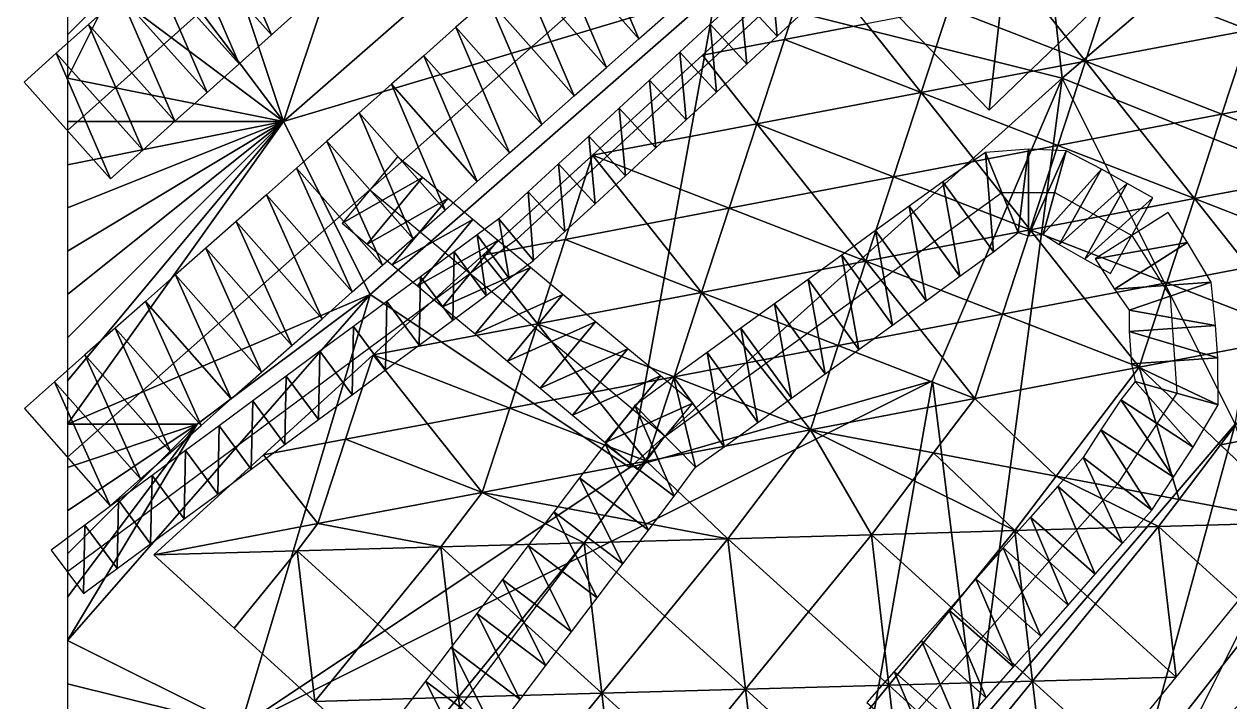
# Model space of a CAD drawing. Header units: metres. Extents: x -1103 to 901, y -902 to 905.
# Drawn here: x -1102 to -1046.3, y 577.2 to 608.5 of the extents above; entities that cross this region are included whole.
import ezdxf

# ---------------------------------------------------------------- set-up
doc = ezdxf.new("R2010")
doc.units = ezdxf.units.M
for name, color, linetype in [('OSM_BUILDING_FOOTPRINTS', 7, 'CONTINUOUS'), ('OSM_BUILDING_ROOFS', 1, 'CONTINUOUS'), ('OSM_BUILDING_WALLS', 8, 'CONTINUOUS'), ('OSM_PARKING', 8, 'CONTINUOUS'), ('OSM_PATH_AXES', 30, 'CONTINUOUS'), ('OSM_PATH_SURFACE', 30, 'CONTINUOUS'), ('OSM_ROAD_AXES', 2, 'CONTINUOUS'), ('OSM_ROAD_SURFACE', 9, 'CONTINUOUS'), ('OSM_TERRAIN', 3, 'CONTINUOUS')]:
    doc.layers.add(name, color=color, linetype=linetype)

msp = doc.modelspace()

# ---------------------------------------------------------------- linework, layer by layer
at = {"layer": 'OSM_BUILDING_FOOTPRINTS'}
for points in [[(-1061.512, 608.787, 11.489), (-1056.35, 613.719, 11.489), (-1052.227, 609.473, 11.489), (-1057.378, 604.529, 11.489), (-1061.512, 608.787, 11.489)], [(-1044.124, 581.991, 11.14), (-1042.532, 580.753, 11.14), (-1041.515, 582.058, 11.14), (-1036.485, 578.165, 11.14), (-1038.552, 575.544, 11.14), (-1031.854, 570.358, 11.14), (-1037.469, 563.191, 11.14), (-1046.246, 569.992, 11.14), (-1057.863, 555.184, 11.14), (-1049.053, 548.361, 11.14), (-1048.511, 549.102, 11.14), (-1046.411, 546.857, 11.14), (-1051.396, 546.614, 11.14), (-1053.032, 547.775, 11.14), (-1055.741, 549.865, 11.14), (-1056.791, 548.538, 11.14), (-1060.427, 551.358, 11.14), (-1059.477, 552.563, 11.14), (-1064.274, 556.279, 11.14), (-1044.124, 581.991, 11.14)]]:
    msp.add_polyline3d(points, close=True, dxfattribs=at)
at = {"layer": 'OSM_BUILDING_ROOFS'}
for points in [[(-1056.35, 613.719, 16.689), (-1061.512, 608.787, 16.689), (-1057.378, 604.529, 16.689)], [(-1056.35, 613.719, 16.689), (-1057.378, 604.529, 16.689), (-1052.227, 609.473, 16.689)], [(-1042.532, 580.753, 19.54), (-1044.124, 581.991, 19.54), (-1064.274, 556.279, 19.54)], [(-1042.532, 580.753, 19.54), (-1064.274, 556.279, 19.54), (-1059.477, 552.563, 19.54)], [(-1057.863, 555.184, 19.54), (-1042.532, 580.753, 19.54), (-1059.477, 552.563, 19.54)], [(-1057.863, 555.184, 19.54), (-1046.246, 569.992, 19.54), (-1042.532, 580.753, 19.54)]]:
    msp.add_3dface(points, dxfattribs=at)
at = {"layer": 'OSM_BUILDING_WALLS'}
for points in [[(-1057.378, 604.529, 11.489), (-1052.227, 609.473, 11.489), (-1052.227, 609.473, 16.689)], [(-1057.378, 604.529, 11.489), (-1052.227, 609.473, 16.689), (-1057.378, 604.529, 16.689)], [(-1061.512, 608.787, 11.489), (-1057.378, 604.529, 11.489), (-1057.378, 604.529, 16.689)], [(-1061.512, 608.787, 11.489), (-1057.378, 604.529, 16.689), (-1061.512, 608.787, 16.689)], [(-1044.124, 581.991, 11.14), (-1064.274, 556.279, 11.14), (-1064.274, 556.279, 19.54)], [(-1044.124, 581.991, 11.14), (-1064.274, 556.279, 19.54), (-1044.124, 581.991, 19.54)]]:
    msp.add_3dface(points, dxfattribs=at)
at = {"layer": 'OSM_PARKING'}
for points in [[(-1045.34, 608.229, 13.673), (-1045.838, 614.024, 13.497), (-1047.86, 611.404, 13.528)], [(-1066.845, 607.789, 13.9), (-1065.568, 611.687, 13.967), (-1070.642, 607.066, 13.933)], [(-1063.048, 608.512, 13.866), (-1065.568, 611.687, 13.967), (-1066.845, 607.789, 13.9)], [(-1045.34, 608.229, 13.673), (-1047.86, 611.404, 13.528), (-1051.657, 610.681, 13.652)], [(-1051.657, 610.681, 13.652), (-1055.454, 609.958, 13.758), (-1052.934, 606.783, 13.643)], [(-1045.34, 608.229, 13.673), (-1051.657, 610.681, 13.652), (-1052.934, 606.783, 13.643)], [(-1052.934, 606.783, 13.643), (-1055.454, 609.958, 13.758), (-1059.251, 609.235, 13.812)], [(-1060.528, 605.337, 13.733), (-1059.251, 609.235, 13.812), (-1063.048, 608.512, 13.866)], [(-1052.934, 606.783, 13.643), (-1059.251, 609.235, 13.812), (-1060.528, 605.337, 13.733)], [(-1060.528, 605.337, 13.733), (-1063.048, 608.512, 13.866), (-1066.845, 607.789, 13.9)], [(-1046.617, 604.331, 13.811), (-1045.34, 608.229, 13.673), (-1052.934, 606.783, 13.643)], [(-1042.82, 605.054, 13.809), (-1045.34, 608.229, 13.673), (-1046.617, 604.331, 13.811)], [(-1068.122, 603.891, 13.796), (-1066.845, 607.789, 13.9), (-1070.642, 607.066, 13.933)], [(-1060.528, 605.337, 13.733), (-1066.845, 607.789, 13.9), (-1068.122, 603.891, 13.796)], [(-1068.122, 603.891, 13.796), (-1070.642, 607.066, 13.933), (-1075.716, 602.444, 13.948)], [(-1054.211, 602.885, 13.623), (-1052.934, 606.783, 13.643), (-1060.528, 605.337, 13.733)], [(-1050.414, 603.608, 13.751), (-1052.934, 606.783, 13.643), (-1054.211, 602.885, 13.623)], [(-1050.414, 603.608, 13.751), (-1046.617, 604.331, 13.811), (-1052.934, 606.783, 13.643)], [(-1061.804, 601.438, 13.629), (-1060.528, 605.337, 13.733), (-1068.122, 603.891, 13.796)], [(-1058.008, 602.161, 13.595), (-1060.528, 605.337, 13.733), (-1061.804, 601.438, 13.629)], [(-1054.211, 602.885, 13.623), (-1060.528, 605.337, 13.733), (-1058.008, 602.161, 13.595)], [(-1040.3, 601.879, 13.949), (-1042.82, 605.054, 13.809), (-1046.617, 604.331, 13.811)], [(-1047.893, 600.432, 13.801), (-1046.617, 604.331, 13.811), (-1050.414, 603.608, 13.751)], [(-1040.3, 601.879, 13.949), (-1046.617, 604.331, 13.811), (-1047.893, 600.432, 13.801)], [(-1069.398, 599.992, 13.691), (-1068.122, 603.891, 13.796), (-1075.716, 602.444, 13.948)], [(-1065.601, 600.715, 13.66), (-1068.122, 603.891, 13.796), (-1069.398, 599.992, 13.691)], [(-1065.601, 600.715, 13.66), (-1061.804, 601.438, 13.629), (-1068.122, 603.891, 13.796)], [(-1047.893, 600.432, 13.801), (-1050.414, 603.608, 13.751), (-1054.211, 602.885, 13.623)], [(-1054.211, 602.885, 13.623), (-1058.008, 602.161, 13.595), (-1055.487, 598.986, 13.525)], [(-1047.893, 600.432, 13.801), (-1054.211, 602.885, 13.623), (-1055.487, 598.986, 13.525)], [(-1076.992, 598.546, 13.855), (-1075.716, 602.444, 13.948), (-1080.789, 597.823, 13.962)], [(-1073.195, 599.269, 13.748), (-1075.716, 602.444, 13.948), (-1076.992, 598.546, 13.855)], [(-1073.195, 599.269, 13.748), (-1069.398, 599.992, 13.691), (-1075.716, 602.444, 13.948)], [(-1055.487, 598.986, 13.525), (-1058.008, 602.161, 13.595), (-1061.804, 601.438, 13.629)], [(-1041.576, 597.98, 13.989), (-1040.3, 601.879, 13.949), (-1047.893, 600.432, 13.801)], [(-1063.081, 597.54, 13.521), (-1061.804, 601.438, 13.629), (-1065.601, 600.715, 13.66)], [(-1055.487, 598.986, 13.525), (-1061.804, 601.438, 13.629), (-1063.081, 597.54, 13.521)], [(-1063.081, 597.54, 13.521), (-1065.601, 600.715, 13.66), (-1069.398, 599.992, 13.691)], [(-1047.893, 600.432, 13.801), (-1055.487, 598.986, 13.525), (-1049.17, 596.534, 13.731)], [(-1045.373, 597.257, 13.851), (-1047.893, 600.432, 13.801), (-1049.17, 596.534, 13.731)], [(-1041.576, 597.98, 13.989), (-1047.893, 600.432, 13.801), (-1045.373, 597.257, 13.851)], [(-1070.675, 596.094, 13.587), (-1069.398, 599.992, 13.691), (-1073.195, 599.269, 13.748)], [(-1070.675, 596.094, 13.587), (-1063.081, 597.54, 13.521), (-1069.398, 599.992, 13.691)], [(-1070.675, 596.094, 13.587), (-1073.195, 599.269, 13.748), (-1076.992, 598.546, 13.855)], [(-1056.764, 595.088, 13.42), (-1055.487, 598.986, 13.525), (-1063.081, 597.54, 13.521)], [(-1052.967, 595.811, 13.595), (-1055.487, 598.986, 13.525), (-1056.764, 595.088, 13.42)], [(-1049.17, 596.534, 13.731), (-1055.487, 598.986, 13.525), (-1052.967, 595.811, 13.595)], [(-1078.269, 594.648, 13.762), (-1076.992, 598.546, 13.855), (-1080.789, 597.823, 13.962)], [(-1070.675, 596.094, 13.587), (-1076.992, 598.546, 13.855), (-1078.269, 594.648, 13.762)], [(-1078.269, 594.648, 13.762), (-1080.789, 597.823, 13.962), (-1085.863, 593.202, 13.921)], [(-1064.358, 593.642, 13.381), (-1063.081, 597.54, 13.521), (-1070.675, 596.094, 13.587)], [(-1060.561, 594.365, 13.315), (-1063.081, 597.54, 13.521), (-1064.358, 593.642, 13.381)], [(-1056.764, 595.088, 13.42), (-1063.081, 597.54, 13.521), (-1060.561, 594.365, 13.315)], [(-1042.853, 594.082, 13.915), (-1045.373, 597.257, 13.851), (-1049.17, 596.534, 13.731)], [(-1049.17, 596.534, 13.731), (-1052.967, 595.811, 13.595), (-1050.447, 592.636, 13.648)], [(-1042.853, 594.082, 13.915), (-1049.17, 596.534, 13.731), (-1050.447, 592.636, 13.648)], [(-1071.952, 592.196, 13.482), (-1070.675, 596.094, 13.587), (-1078.269, 594.648, 13.762)], [(-1068.155, 592.919, 13.447), (-1070.675, 596.094, 13.587), (-1071.952, 592.196, 13.482)], [(-1068.155, 592.919, 13.447), (-1064.358, 593.642, 13.381), (-1070.675, 596.094, 13.587)], [(-1050.447, 592.636, 13.648), (-1052.967, 595.811, 13.595), (-1056.764, 595.088, 13.42)], [(-1056.764, 595.088, 13.42), (-1060.561, 594.365, 13.315), (-1058.041, 591.19, 13.315)], [(-1050.447, 592.636, 13.648), (-1056.764, 595.088, 13.42), (-1058.041, 591.19, 13.315)], [(-1079.546, 590.75, 13.65), (-1078.269, 594.648, 13.762), (-1085.863, 593.202, 13.921)], [(-1075.749, 591.473, 13.562), (-1078.269, 594.648, 13.762), (-1079.546, 590.75, 13.65)], [(-1071.952, 592.196, 13.482), (-1078.269, 594.648, 13.762), (-1075.749, 591.473, 13.562)], [(-1058.041, 591.19, 13.315), (-1060.561, 594.365, 13.315), (-1064.358, 593.642, 13.381)], [(-1050.447, 592.636, 13.648), (-1046.683, 589.044, 13.748), (-1042.853, 594.082, 13.915)], [(-1046.683, 589.044, 13.748), (-1042.886, 589.767, 13.882), (-1042.853, 594.082, 13.915)], [(-1087.139, 589.303, 13.73), (-1085.863, 593.202, 13.921), (-1090.936, 588.58, 13.726)], [(-1083.343, 590.026, 13.69), (-1085.863, 593.202, 13.921), (-1087.139, 589.303, 13.73)], [(-1083.343, 590.026, 13.69), (-1079.546, 590.75, 13.65), (-1085.863, 593.202, 13.921)], [(-1065.635, 589.744, 13.22), (-1064.358, 593.642, 13.381), (-1068.155, 592.919, 13.447)], [(-1058.041, 591.19, 13.315), (-1064.358, 593.642, 13.381), (-1065.635, 589.744, 13.22)], [(-1065.635, 589.744, 13.22), (-1068.155, 592.919, 13.447), (-1071.952, 592.196, 13.482)], [(-1058.041, 591.19, 13.315), (-1054.277, 587.598, 13.468), (-1050.447, 592.636, 13.648)], [(-1054.277, 587.598, 13.468), (-1048.598, 586.526, 13.672), (-1050.447, 592.636, 13.648)], [(-1048.598, 586.526, 13.672), (-1046.683, 589.044, 13.748), (-1050.447, 592.636, 13.648)], [(-1071.952, 592.196, 13.482), (-1075.749, 591.473, 13.562), (-1073.228, 588.297, 13.372)], [(-1065.635, 589.744, 13.22), (-1071.952, 592.196, 13.482), (-1073.228, 588.297, 13.372)], [(-1073.228, 588.297, 13.372), (-1075.749, 591.473, 13.562), (-1079.546, 590.75, 13.65)], [(-1065.635, 589.744, 13.22), (-1059.956, 588.671, 13.199), (-1058.041, 591.19, 13.315)], [(-1059.956, 588.671, 13.199), (-1054.277, 587.598, 13.468), (-1058.041, 591.19, 13.315)], [(-1080.822, 586.851, 13.459), (-1079.546, 590.75, 13.65), (-1083.343, 590.026, 13.69)], [(-1073.228, 588.297, 13.372), (-1079.546, 590.75, 13.65), (-1080.822, 586.851, 13.459)], [(-1080.822, 586.851, 13.459), (-1083.343, 590.026, 13.69), (-1087.139, 589.303, 13.73)], [(-1088.416, 585.405, 13.539), (-1087.139, 589.303, 13.73), (-1090.936, 588.58, 13.726)], [(-1080.822, 586.851, 13.459), (-1087.139, 589.303, 13.73), (-1088.416, 585.405, 13.539)], [(-1073.228, 588.297, 13.372), (-1069.465, 584.706, 13.165), (-1065.635, 589.744, 13.22)], [(-1069.465, 584.706, 13.165), (-1062.828, 584.893, 13.187), (-1065.635, 589.744, 13.22)], [(-1062.828, 584.893, 13.187), (-1060.913, 587.411, 13.193), (-1065.635, 589.744, 13.22)], [(-1060.913, 587.411, 13.193), (-1059.956, 588.671, 13.199), (-1065.635, 589.744, 13.22)], [(-1046.683, 589.044, 13.748), (-1042.919, 585.453, 14.13), (-1042.886, 589.767, 13.882)], [(-1048.598, 586.526, 13.672), (-1042.919, 585.453, 14.13), (-1046.683, 589.044, 13.748)], [(-1088.416, 585.405, 13.539), (-1090.936, 588.58, 13.726), (-1096.01, 583.959, 13.515)], [(-1080.822, 586.851, 13.459), (-1075.143, 585.779, 13.249), (-1073.228, 588.297, 13.372)], [(-1075.143, 585.779, 13.249), (-1069.465, 584.706, 13.165), (-1073.228, 588.297, 13.372)], [(-1056.192, 585.079, 13.378), (-1059.956, 588.671, 13.199), (-1060.913, 587.411, 13.193)], [(-1056.192, 585.079, 13.378), (-1054.277, 587.598, 13.468), (-1059.956, 588.671, 13.199)], [(-1056.192, 585.079, 13.378), (-1049.555, 585.266, 13.635), (-1054.277, 587.598, 13.468)], [(-1049.555, 585.266, 13.635), (-1048.598, 586.526, 13.672), (-1054.277, 587.598, 13.468)], [(-1062.828, 584.893, 13.187), (-1056.192, 585.079, 13.378), (-1060.913, 587.411, 13.193)], [(-1088.416, 585.405, 13.539), (-1082.737, 584.332, 13.359), (-1080.822, 586.851, 13.459)], [(-1082.737, 584.332, 13.359), (-1076.101, 584.519, 13.186), (-1080.822, 586.851, 13.459)], [(-1076.101, 584.519, 13.186), (-1075.143, 585.779, 13.249), (-1080.822, 586.851, 13.459)], [(-1049.555, 585.266, 13.635), (-1042.919, 585.453, 14.13), (-1048.598, 586.526, 13.672)], [(-1096.01, 583.959, 13.515), (-1089.374, 584.146, 13.489), (-1088.416, 585.405, 13.539)], [(-1089.374, 584.146, 13.489), (-1082.737, 584.332, 13.359), (-1088.416, 585.405, 13.539)], [(-1076.101, 584.519, 13.186), (-1069.465, 584.706, 13.165), (-1075.143, 585.779, 13.249)], [(-1049.555, 585.266, 13.635), (-1045.83, 581.88, 14.111), (-1042.919, 585.453, 14.13)], [(-1069.465, 584.706, 13.165), (-1065.739, 581.319, 13.178), (-1062.828, 584.893, 13.187)], [(-1065.739, 581.319, 13.178), (-1062.014, 577.932, 13.193), (-1062.828, 584.893, 13.187)], [(-1062.828, 584.893, 13.187), (-1059.103, 581.506, 13.212), (-1056.192, 585.079, 13.378)], [(-1062.828, 584.893, 13.187), (-1062.014, 577.932, 13.193), (-1059.103, 581.506, 13.212)], [(-1059.103, 581.506, 13.212), (-1055.378, 578.119, 13.383), (-1056.192, 585.079, 13.378)], [(-1056.192, 585.079, 13.378), (-1052.467, 581.693, 13.509), (-1049.555, 585.266, 13.635)], [(-1056.192, 585.079, 13.378), (-1055.378, 578.119, 13.383), (-1052.467, 581.693, 13.509)], [(-1052.467, 581.693, 13.509), (-1048.742, 578.306, 13.992), (-1049.555, 585.266, 13.635)], [(-1049.555, 585.266, 13.635), (-1048.742, 578.306, 13.992), (-1045.83, 581.88, 14.111)], [(-1089.374, 584.146, 13.489), (-1085.649, 580.759, 13.221), (-1082.737, 584.332, 13.359)], [(-1085.649, 580.759, 13.221), (-1081.923, 577.372, 13.124), (-1082.737, 584.332, 13.359)], [(-1082.737, 584.332, 13.359), (-1079.012, 580.946, 13.133), (-1076.101, 584.519, 13.186)], [(-1082.737, 584.332, 13.359), (-1081.923, 577.372, 13.124), (-1079.012, 580.946, 13.133)], [(-1079.012, 580.946, 13.133), (-1075.287, 577.559, 13.147), (-1076.101, 584.519, 13.186)], [(-1076.101, 584.519, 13.186), (-1072.376, 581.132, 13.156), (-1069.465, 584.706, 13.165)], [(-1076.101, 584.519, 13.186), (-1075.287, 577.559, 13.147), (-1072.376, 581.132, 13.156)], [(-1072.376, 581.132, 13.156), (-1068.651, 577.746, 13.169), (-1069.465, 584.706, 13.165)], [(-1069.465, 584.706, 13.165), (-1068.651, 577.746, 13.169), (-1065.739, 581.319, 13.178)], [(-1096.01, 583.959, 13.515), (-1092.285, 580.572, 13.324), (-1089.374, 584.146, 13.489)], [(-1092.285, 580.572, 13.324), (-1088.56, 577.186, 13.101), (-1089.374, 584.146, 13.489)], [(-1089.374, 584.146, 13.489), (-1088.56, 577.186, 13.101), (-1085.649, 580.759, 13.221)], [(-1062.014, 577.932, 13.193), (-1055.378, 578.119, 13.383), (-1059.103, 581.506, 13.212)], [(-1052.467, 581.693, 13.509), (-1055.378, 578.119, 13.383), (-1048.742, 578.306, 13.992)], [(-1079.012, 580.946, 13.133), (-1081.923, 577.372, 13.124), (-1075.287, 577.559, 13.147)], [(-1075.287, 577.559, 13.147), (-1068.651, 577.746, 13.169), (-1072.376, 581.132, 13.156)], [(-1065.739, 581.319, 13.178), (-1068.651, 577.746, 13.169), (-1062.014, 577.932, 13.193)], [(-1088.56, 577.186, 13.101), (-1081.923, 577.372, 13.124), (-1085.649, 580.759, 13.221)], [(-1062.014, 577.932, 13.193), (-1058.289, 574.546, 13.24), (-1055.378, 578.119, 13.383)], [(-1058.289, 574.546, 13.24), (-1054.564, 571.159, 13.716), (-1055.378, 578.119, 13.383)], [(-1055.378, 578.119, 13.383), (-1051.653, 574.733, 13.868), (-1048.742, 578.306, 13.992)], [(-1055.378, 578.119, 13.383), (-1054.564, 571.159, 13.716), (-1051.653, 574.733, 13.868)], [(-1081.923, 577.372, 13.124), (-1078.198, 573.986, 13.137), (-1075.287, 577.559, 13.147)], [(-1078.198, 573.986, 13.137), (-1074.473, 570.599, 13.151), (-1075.287, 577.559, 13.147)], [(-1075.287, 577.559, 13.147), (-1071.562, 574.172, 13.16), (-1068.651, 577.746, 13.169)], [(-1074.473, 570.599, 13.151), (-1071.562, 574.172, 13.16), (-1075.287, 577.559, 13.147)], [(-1071.562, 574.172, 13.16), (-1067.837, 570.785, 13.173), (-1068.651, 577.746, 13.169)], [(-1068.651, 577.746, 13.169), (-1064.926, 574.359, 13.182), (-1062.014, 577.932, 13.193)], [(-1068.651, 577.746, 13.169), (-1067.837, 570.785, 13.173), (-1064.926, 574.359, 13.182)], [(-1062.014, 577.932, 13.193), (-1064.926, 574.359, 13.182), (-1061.2, 570.972, 13.206)], [(-1062.014, 577.932, 13.193), (-1061.2, 570.972, 13.206), (-1058.289, 574.546, 13.24)], [(-1088.56, 577.186, 13.101), (-1084.835, 573.799, 13.115), (-1081.923, 577.372, 13.124)], [(-1084.835, 573.799, 13.115), (-1081.11, 570.412, 13.128), (-1081.923, 577.372, 13.124)], [(-1081.923, 577.372, 13.124), (-1081.11, 570.412, 13.128), (-1078.198, 573.986, 13.137)]]:
    msp.add_3dface(points, dxfattribs=at)
at = {"layer": 'OSM_PATH_AXES'}
msp.add_polyline3d([(-743.723, 900, 12.989), (-770.169, 875.767, 14), (-799.959, 848.816, 15.237), (-811.135, 840.223, 15.725), (-815.313, 832.913, 15.655), (-819.458, 824.22, 15.058), (-825.228, 819.797, 14.907), (-831.396, 812.951, 14.445), (-845.766, 805.74, 13.499), (-848.54, 803.506, 13.339), (-863.043, 791.817, 13.148), (-891.727, 764.799, 12.959), (-936.196, 727.021, 12.645), (-966.517, 700.147, 13.969), (-1004.088, 667.677, 15.854), (-1037.669, 636.678, 14.518), (-1061.015, 615.323, 13.861), (-1079.253, 598.535, 13.844), (-1081.375, 596.964, 13.862), (-1100, 583.18, 13.331)], dxfattribs=at)
at = {"layer": 'OSM_PATH_SURFACE'}
for points in [[(-1067.473, 611.077, 13.979), (-1068.876, 609.786, 13.981), (-1067.183, 607.946, 13.9)], [(-1067.473, 611.077, 13.979), (-1067.183, 607.946, 13.9), (-1065.78, 609.238, 13.917)], [(-1068.876, 609.786, 13.981), (-1070.279, 608.494, 13.961), (-1068.586, 606.655, 13.879)], [(-1068.876, 609.786, 13.981), (-1068.586, 606.655, 13.879), (-1067.183, 607.946, 13.9)], [(-1070.279, 608.494, 13.961), (-1071.682, 607.203, 13.965), (-1069.989, 605.363, 13.858)], [(-1070.279, 608.494, 13.961), (-1069.989, 605.363, 13.858), (-1068.586, 606.655, 13.879)], [(-1071.682, 607.203, 13.965), (-1073.085, 605.912, 13.968), (-1071.392, 604.072, 13.844)], [(-1071.682, 607.203, 13.965), (-1071.392, 604.072, 13.844), (-1069.989, 605.363, 13.858)], [(-1073.085, 605.912, 13.968), (-1074.488, 604.62, 13.972), (-1072.795, 602.781, 13.848)], [(-1073.085, 605.912, 13.968), (-1072.795, 602.781, 13.848), (-1071.392, 604.072, 13.844)], [(-1074.488, 604.62, 13.972), (-1075.891, 603.329, 13.975), (-1074.198, 601.489, 13.851)], [(-1074.488, 604.62, 13.972), (-1074.198, 601.489, 13.851), (-1072.795, 602.781, 13.848)], [(-1075.891, 603.329, 13.975), (-1077.294, 602.037, 13.979), (-1075.601, 600.198, 13.855)], [(-1075.891, 603.329, 13.975), (-1075.601, 600.198, 13.855), (-1074.198, 601.489, 13.851)], [(-1077.294, 602.037, 13.979), (-1078.697, 600.746, 13.982), (-1077.004, 598.907, 13.858)], [(-1077.294, 602.037, 13.979), (-1077.004, 598.907, 13.858), (-1075.601, 600.198, 13.855)], [(-1078.697, 600.746, 13.982), (-1080.059, 599.491, 13.985), (-1078.448, 597.579, 13.862)], [(-1078.697, 600.746, 13.982), (-1078.448, 597.579, 13.862), (-1077.004, 598.907, 13.858)], [(-1080.059, 599.491, 13.985), (-1081.058, 598.755, 13.994), (-1079.571, 596.745, 13.872)], [(-1080.059, 599.491, 13.985), (-1079.571, 596.745, 13.872), (-1078.448, 597.579, 13.862)], [(-1081.058, 598.755, 13.994), (-1082.119, 597.969, 14.004), (-1080.632, 595.96, 13.881)], [(-1081.058, 598.755, 13.994), (-1080.632, 595.96, 13.881), (-1079.571, 596.745, 13.872)], [(-1082.119, 597.969, 14.004), (-1083.671, 596.82, 14.018), (-1082.184, 594.811, 13.895)], [(-1082.119, 597.969, 14.004), (-1082.184, 594.811, 13.895), (-1080.632, 595.96, 13.881)], [(-1083.671, 596.82, 14.018), (-1085.223, 595.672, 14.031), (-1083.736, 593.662, 13.892)], [(-1083.671, 596.82, 14.018), (-1083.736, 593.662, 13.892), (-1082.184, 594.811, 13.895)], [(-1085.223, 595.672, 14.031), (-1086.775, 594.523, 13.999), (-1085.288, 592.514, 13.86)], [(-1085.223, 595.672, 14.031), (-1085.288, 592.514, 13.86), (-1083.736, 593.662, 13.892)], [(-1086.775, 594.523, 13.999), (-1088.327, 593.374, 13.948), (-1086.84, 591.365, 13.829)], [(-1086.775, 594.523, 13.999), (-1086.84, 591.365, 13.829), (-1085.288, 592.514, 13.86)], [(-1088.327, 593.374, 13.948), (-1089.879, 592.225, 13.904), (-1088.392, 590.216, 13.787)], [(-1088.327, 593.374, 13.948), (-1088.392, 590.216, 13.787), (-1086.84, 591.365, 13.829)], [(-1089.879, 592.225, 13.904), (-1091.431, 591.077, 13.859), (-1089.944, 589.067, 13.736)], [(-1089.879, 592.225, 13.904), (-1089.944, 589.067, 13.736), (-1088.392, 590.216, 13.787)], [(-1091.431, 591.077, 13.859), (-1092.983, 589.928, 13.815), (-1091.496, 587.919, 13.685)], [(-1091.431, 591.077, 13.859), (-1091.496, 587.919, 13.685), (-1089.944, 589.067, 13.736)], [(-1092.983, 589.928, 13.815), (-1094.535, 588.779, 13.771), (-1093.048, 586.77, 13.634)], [(-1092.983, 589.928, 13.815), (-1093.048, 586.77, 13.634), (-1091.496, 587.919, 13.685)], [(-1094.535, 588.779, 13.771), (-1096.087, 587.631, 13.689), (-1094.6, 585.621, 13.583)], [(-1094.535, 588.779, 13.771), (-1094.6, 585.621, 13.583), (-1093.048, 586.77, 13.634)], [(-1096.087, 587.631, 13.689), (-1097.64, 586.482, 13.595), (-1096.152, 584.472, 13.533)], [(-1096.087, 587.631, 13.689), (-1096.152, 584.472, 13.533), (-1094.6, 585.621, 13.583)], [(-1097.64, 586.482, 13.595), (-1099.192, 585.333, 13.532), (-1097.704, 583.324, 13.489)], [(-1097.64, 586.482, 13.595), (-1097.704, 583.324, 13.489), (-1096.152, 584.472, 13.533)], [(-1099.192, 585.333, 13.532), (-1100.744, 584.184, 13.496), (-1099.256, 582.175, 13.425)], [(-1099.192, 585.333, 13.532), (-1099.256, 582.175, 13.425), (-1097.704, 583.324, 13.489)]]:
    msp.add_3dface(points, dxfattribs=at)
at = {"layer": 'OSM_ROAD_AXES'}
for points in [[(-1100, 603.586, 14.265), (-1036.045, 660.787, 15.769), (-925.961, 759.247, 11.192), (-846.872, 830.037, 13.274)], [(-838.526, 820.648, 14.021), (-1030.772, 649.639, 15.739), (-1086.018, 600.835, 14.046), (-1100, 588.483, 13.639)], [(-1086.018, 600.835, 14.046), (-1081.375, 596.964, 13.862), (-1072.355, 589.445, 13.311)], [(-1073.88, 563.179, 13.068), (-1074.897, 563.732, 13.067), (-1079.971, 568.388, 13.042), (-1083.961, 572.292, 13.028), (-1084.348, 573.011, 13.027), (-1084.216, 573.785, 13.027), (-1072.355, 589.445, 13.311), (-1056.792, 600.714, 13.409), (-1054.349, 600.714, 13.507), (-1050.789, 598.723, 13.608)], [(-1050.789, 598.723, 13.608), (-1049.01, 595.926, 13.64), (-1048.711, 591.436, 13.605), (-1051.452, 587.244, 13.47), (-1070.354, 565.812, 13.076), (-1073.88, 563.179, 13.068)]]:
    msp.add_polyline3d(points, dxfattribs=at)
at = {"layer": 'OSM_ROAD_SURFACE'}
for points in [[(-1090.563, 608.001, 14.245), (-1093.076, 613.804, 14.339), (-1094.563, 612.474, 14.431)], [(-1090.563, 608.001, 14.245), (-1089.076, 609.332, 14.25), (-1093.076, 613.804, 14.339)], [(-1076.059, 613.636, 14.084), (-1077.552, 612.317, 14.093), (-1073.58, 607.82, 14)], [(-1076.059, 613.636, 14.084), (-1073.58, 607.82, 14), (-1072.087, 609.139, 13.994)], [(-1092.051, 606.671, 14.302), (-1094.563, 612.474, 14.431), (-1096.051, 611.143, 14.501)], [(-1092.051, 606.671, 14.302), (-1090.563, 608.001, 14.245), (-1094.563, 612.474, 14.431)], [(-1077.552, 612.317, 14.093), (-1079.045, 610.998, 14.102), (-1075.073, 606.501, 14.006)], [(-1077.552, 612.317, 14.093), (-1075.073, 606.501, 14.006), (-1073.58, 607.82, 14)], [(-1093.538, 605.341, 14.28), (-1096.051, 611.143, 14.501), (-1097.538, 609.813, 14.491)], [(-1093.538, 605.341, 14.28), (-1092.051, 606.671, 14.302), (-1096.051, 611.143, 14.501)], [(-1079.045, 610.998, 14.102), (-1080.539, 609.679, 14.111), (-1076.566, 605.182, 14.012)], [(-1079.045, 610.998, 14.102), (-1076.566, 605.182, 14.012), (-1075.073, 606.501, 14.006)], [(-1095.025, 604.011, 14.259), (-1097.538, 609.813, 14.491), (-1099.025, 608.483, 14.46)], [(-1095.025, 604.011, 14.259), (-1093.538, 605.341, 14.28), (-1097.538, 609.813, 14.491)], [(-1080.539, 609.679, 14.111), (-1082.032, 608.36, 14.12), (-1078.059, 603.863, 14.018)], [(-1080.539, 609.679, 14.111), (-1078.059, 603.863, 14.018), (-1076.566, 605.182, 14.012)], [(-1096.513, 602.68, 14.24), (-1099.025, 608.483, 14.46), (-1100.513, 607.153, 14.406)], [(-1096.513, 602.68, 14.24), (-1095.025, 604.011, 14.259), (-1099.025, 608.483, 14.46)], [(-1082.032, 608.36, 14.12), (-1083.525, 607.041, 14.128), (-1079.552, 602.544, 14.024)], [(-1082.032, 608.36, 14.12), (-1079.552, 602.544, 14.024), (-1078.059, 603.863, 14.018)], [(-1098, 601.35, 14.252), (-1100.513, 607.153, 14.406), (-1102, 605.822, 14.387)], [(-1098, 601.35, 14.252), (-1096.513, 602.68, 14.24), (-1100.513, 607.153, 14.406)], [(-1083.525, 607.041, 14.128), (-1085.018, 605.721, 14.137), (-1081.046, 601.225, 14.03)], [(-1083.525, 607.041, 14.128), (-1081.046, 601.225, 14.03), (-1079.552, 602.544, 14.024)], [(-1085.018, 605.721, 14.137), (-1086.511, 604.402, 14.144), (-1082.539, 599.906, 14.036)], [(-1085.018, 605.721, 14.137), (-1082.539, 599.906, 14.036), (-1081.046, 601.225, 14.03)], [(-1086.511, 604.402, 14.144), (-1088.004, 603.083, 14.15), (-1084.032, 598.587, 14.042)], [(-1086.511, 604.402, 14.144), (-1084.032, 598.587, 14.042), (-1082.539, 599.906, 14.036)], [(-1088.004, 603.083, 14.15), (-1089.403, 601.848, 14.143), (-1085.43, 597.352, 14.048)], [(-1088.004, 603.083, 14.15), (-1085.43, 597.352, 14.048), (-1084.032, 598.587, 14.042)], [(-1056.04, 598.861, 13.449), (-1055.57, 602.714, 13.517), (-1057.544, 602.567, 13.561)], [(-1056.04, 598.861, 13.449), (-1055.57, 598.714, 13.478), (-1055.57, 602.714, 13.517)], [(-1055.57, 598.714, 13.478), (-1053.818, 602.642, 13.594), (-1055.57, 602.714, 13.517)], [(-1055.57, 598.714, 13.478), (-1054.88, 598.786, 13.52), (-1053.818, 602.642, 13.594)], [(-1054.88, 598.786, 13.52), (-1052.186, 601.796, 13.641), (-1053.818, 602.642, 13.594)], [(-1087.299, 599.299, 14.096), (-1083.577, 601.404, 14.068), (-1084.737, 602.371, 14.095)], [(-1057.175, 597.967, 13.371), (-1057.544, 602.567, 13.561), (-1059.521, 601.207, 13.549)], [(-1057.175, 597.967, 13.371), (-1056.04, 598.861, 13.449), (-1057.544, 602.567, 13.561)], [(-1089.403, 601.848, 14.143), (-1090.801, 600.613, 14.097), (-1086.828, 596.116, 14.033)], [(-1089.403, 601.848, 14.143), (-1086.828, 596.116, 14.033), (-1085.43, 597.352, 14.048)], [(-1054.88, 598.786, 13.52), (-1054.139, 598.305, 13.54), (-1052.186, 601.796, 13.641)], [(-1054.139, 598.305, 13.54), (-1051, 601.133, 13.673), (-1052.186, 601.796, 13.641)], [(-1087.299, 599.299, 14.096), (-1086.138, 598.331, 14.069), (-1083.577, 601.404, 14.068)], [(-1086.138, 598.331, 14.069), (-1082.416, 600.436, 14.04), (-1083.577, 601.404, 14.068)], [(-1058.731, 596.84, 13.338), (-1059.521, 601.207, 13.549), (-1061.077, 600.08, 13.536)], [(-1058.731, 596.84, 13.338), (-1057.175, 597.967, 13.371), (-1059.521, 601.207, 13.549)], [(-1054.139, 598.305, 13.54), (-1052.952, 597.641, 13.574), (-1051, 601.133, 13.673)], [(-1052.952, 597.641, 13.574), (-1049.813, 600.469, 13.703), (-1051, 601.133, 13.673)], [(-1090.801, 600.613, 14.097), (-1092.199, 599.378, 14.052), (-1088.226, 594.881, 13.988)], [(-1090.801, 600.613, 14.097), (-1088.226, 594.881, 13.988), (-1086.828, 596.116, 14.033)], [(-1086.138, 598.331, 14.069), (-1084.977, 597.364, 14.041), (-1082.416, 600.436, 14.04)], [(-1084.977, 597.364, 14.041), (-1081.255, 599.468, 13.997), (-1082.416, 600.436, 14.04)], [(-1052.952, 597.641, 13.574), (-1051.766, 596.978, 13.607), (-1049.813, 600.469, 13.703)], [(-1060.288, 595.713, 13.328), (-1061.077, 600.08, 13.536), (-1062.634, 598.953, 13.523)], [(-1060.288, 595.713, 13.328), (-1058.731, 596.84, 13.338), (-1061.077, 600.08, 13.536)], [(-1092.199, 599.378, 14.052), (-1093.597, 598.142, 14.006), (-1089.625, 593.646, 13.943)], [(-1092.199, 599.378, 14.052), (-1089.625, 593.646, 13.943), (-1088.226, 594.881, 13.988)], [(-1084.977, 597.364, 14.041), (-1083.817, 596.396, 13.978), (-1081.255, 599.468, 13.997)], [(-1083.817, 596.396, 13.978), (-1080.095, 598.501, 13.922), (-1081.255, 599.468, 13.997)], [(-1052.477, 597.65, 13.59), (-1048.212, 598.398, 13.735), (-1049.102, 599.797, 13.719)], [(-1061.844, 594.586, 13.318), (-1062.634, 598.953, 13.523), (-1064.19, 597.826, 13.509)], [(-1061.844, 594.586, 13.318), (-1060.288, 595.713, 13.328), (-1062.634, 598.953, 13.523)], [(-1083.817, 596.396, 13.978), (-1082.656, 595.428, 13.903), (-1080.095, 598.501, 13.922)], [(-1082.656, 595.428, 13.903), (-1078.591, 597.247, 13.825), (-1080.095, 598.501, 13.922)], [(-1052.477, 597.65, 13.59), (-1051.587, 596.251, 13.606), (-1048.212, 598.398, 13.735)], [(-1051.587, 596.251, 13.606), (-1047.117, 596.572, 13.753), (-1048.212, 598.398, 13.735)], [(-1093.597, 598.142, 14.006), (-1094.995, 596.907, 13.96), (-1091.023, 592.411, 13.898)], [(-1093.597, 598.142, 14.006), (-1091.023, 592.411, 13.898), (-1089.625, 593.646, 13.943)], [(-1063.401, 593.459, 13.308), (-1064.19, 597.826, 13.509), (-1065.746, 596.699, 13.496)], [(-1063.401, 593.459, 13.308), (-1061.844, 594.586, 13.318), (-1064.19, 597.826, 13.509)], [(-1082.656, 595.428, 13.903), (-1081.153, 594.175, 13.806), (-1078.591, 597.247, 13.825)], [(-1081.153, 594.175, 13.806), (-1077.088, 595.994, 13.729), (-1078.591, 597.247, 13.825)], [(-1094.995, 596.907, 13.96), (-1096.393, 595.672, 13.899), (-1092.421, 591.175, 13.853)], [(-1094.995, 596.907, 13.96), (-1092.421, 591.175, 13.853), (-1091.023, 592.411, 13.898)], [(-1064.957, 592.332, 13.298), (-1065.746, 596.699, 13.496), (-1067.303, 595.572, 13.482)], [(-1064.957, 592.332, 13.298), (-1063.401, 593.459, 13.308), (-1065.746, 596.699, 13.496)], [(-1051.587, 596.251, 13.606), (-1050.902, 595.279, 13.62), (-1047.117, 596.572, 13.753)], [(-1050.902, 595.279, 13.62), (-1046.915, 594.562, 13.743), (-1047.117, 596.572, 13.753)], [(-1081.153, 594.175, 13.806), (-1079.649, 592.922, 13.71), (-1077.088, 595.994, 13.729)], [(-1079.649, 592.922, 13.71), (-1075.585, 594.741, 13.632), (-1077.088, 595.994, 13.729)], [(-1096.393, 595.672, 13.899), (-1097.792, 594.437, 13.835), (-1093.819, 589.94, 13.8)], [(-1096.393, 595.672, 13.899), (-1093.819, 589.94, 13.8), (-1092.421, 591.175, 13.853)], [(-1066.513, 591.205, 13.288), (-1067.303, 595.572, 13.482), (-1068.859, 594.445, 13.469)], [(-1066.513, 591.205, 13.288), (-1064.957, 592.332, 13.298), (-1067.303, 595.572, 13.482)], [(-1050.902, 595.279, 13.62), (-1050.906, 594.296, 13.61), (-1046.915, 594.562, 13.743)], [(-1097.792, 594.437, 13.835), (-1099.19, 593.202, 13.781), (-1095.217, 588.705, 13.721)], [(-1097.792, 594.437, 13.835), (-1095.217, 588.705, 13.721), (-1093.819, 589.94, 13.8)], [(-1079.649, 592.922, 13.71), (-1078.146, 591.668, 13.613), (-1075.585, 594.741, 13.632)], [(-1078.146, 591.668, 13.613), (-1074.081, 593.487, 13.535), (-1075.585, 594.741, 13.632)], [(-1068.07, 590.079, 13.278), (-1068.859, 594.445, 13.469), (-1070.416, 593.318, 13.456)], [(-1068.07, 590.079, 13.278), (-1066.513, 591.205, 13.288), (-1068.859, 594.445, 13.469)], [(-1050.906, 594.296, 13.61), (-1046.815, 593.065, 13.733), (-1046.915, 594.562, 13.743)], [(-1050.906, 594.296, 13.61), (-1050.806, 592.8, 13.598), (-1046.815, 593.065, 13.733)], [(-1099.19, 593.202, 13.781), (-1100.588, 591.966, 13.813), (-1096.616, 587.47, 13.633)], [(-1099.19, 593.202, 13.781), (-1096.616, 587.47, 13.633), (-1095.217, 588.705, 13.721)], [(-1078.146, 591.668, 13.613), (-1076.643, 590.415, 13.516), (-1074.081, 593.487, 13.535)], [(-1076.643, 590.415, 13.516), (-1072.578, 592.234, 13.452), (-1074.081, 593.487, 13.535)], [(-1069.626, 588.952, 13.259), (-1070.416, 593.318, 13.456), (-1071.972, 592.191, 13.442)], [(-1069.626, 588.952, 13.259), (-1068.07, 590.079, 13.278), (-1070.416, 593.318, 13.456)], [(-1050.806, 592.8, 13.598), (-1046.786, 590.894, 13.715), (-1046.815, 593.065, 13.733)], [(-1050.806, 592.8, 13.598), (-1050.636, 591.977, 13.595), (-1046.786, 590.894, 13.715)], [(-1076.643, 590.415, 13.516), (-1075.139, 589.162, 13.42), (-1072.578, 592.234, 13.452)], [(-1075.139, 589.162, 13.42), (-1071.075, 590.981, 13.391), (-1072.578, 592.234, 13.452)], [(-1070.954, 588.018, 13.234), (-1071.972, 592.191, 13.442), (-1073.757, 590.872, 13.432)], [(-1070.954, 588.018, 13.234), (-1069.626, 588.952, 13.259), (-1071.972, 592.191, 13.442)], [(-1100.588, 591.966, 13.813), (-1101.986, 590.731, 13.782), (-1098.014, 586.234, 13.553)], [(-1100.588, 591.966, 13.813), (-1098.014, 586.234, 13.553), (-1096.616, 587.47, 13.633)], [(-1050.636, 591.977, 13.595), (-1051.299, 591.133, 13.564), (-1047.951, 588.944, 13.656)], [(-1050.636, 591.977, 13.595), (-1047.951, 588.944, 13.656), (-1046.786, 590.894, 13.715)], [(-1075.139, 589.162, 13.42), (-1073.636, 587.908, 13.319), (-1071.075, 590.981, 13.391)], [(-1051.299, 591.133, 13.564), (-1052.212, 589.736, 13.519), (-1048.865, 587.547, 13.611)], [(-1051.299, 591.133, 13.564), (-1048.865, 587.547, 13.611), (-1047.951, 588.944, 13.656)], [(-1071.947, 586.671, 13.166), (-1073.757, 590.872, 13.432), (-1075.136, 589.086, 13.417)], [(-1071.947, 586.671, 13.166), (-1070.954, 588.018, 13.234), (-1073.757, 590.872, 13.432)], [(-1052.212, 589.736, 13.519), (-1053.038, 588.464, 13.479), (-1049.867, 586.025, 13.562)], [(-1052.212, 589.736, 13.519), (-1049.867, 586.025, 13.562), (-1048.865, 587.547, 13.611)], [(-1073.133, 585.105, 13.112), (-1075.136, 589.086, 13.417), (-1076.322, 587.52, 13.361)], [(-1073.133, 585.105, 13.112), (-1071.947, 586.671, 13.166), (-1075.136, 589.086, 13.417)], [(-1053.038, 588.464, 13.479), (-1054.213, 587.138, 13.425), (-1051.213, 584.493, 13.501)], [(-1053.038, 588.464, 13.479), (-1051.213, 584.493, 13.501), (-1049.867, 586.025, 13.562)], [(-1074.319, 583.539, 13.109), (-1076.322, 587.52, 13.361), (-1077.508, 585.954, 13.299)], [(-1074.319, 583.539, 13.109), (-1073.133, 585.105, 13.112), (-1076.322, 587.52, 13.361)], [(-1054.213, 587.138, 13.425), (-1055.473, 585.709, 13.368), (-1052.473, 583.064, 13.444)], [(-1054.213, 587.138, 13.425), (-1052.473, 583.064, 13.444), (-1051.213, 584.493, 13.501)], [(-1075.505, 581.973, 13.105), (-1077.508, 585.954, 13.299), (-1078.694, 584.388, 13.227)], [(-1075.505, 581.973, 13.105), (-1074.319, 583.539, 13.109), (-1077.508, 585.954, 13.299)], [(-1055.473, 585.709, 13.368), (-1056.733, 584.281, 13.311), (-1053.733, 581.635, 13.387)], [(-1055.473, 585.709, 13.368), (-1053.733, 581.635, 13.387), (-1052.473, 583.064, 13.444)], [(-1076.691, 580.407, 13.101), (-1078.694, 584.388, 13.227), (-1079.88, 582.822, 13.148)], [(-1076.691, 580.407, 13.101), (-1075.505, 581.973, 13.105), (-1078.694, 584.388, 13.227)], [(-1056.733, 584.281, 13.311), (-1057.993, 582.852, 13.227), (-1054.993, 580.206, 13.329)], [(-1056.733, 584.281, 13.311), (-1054.993, 580.206, 13.329), (-1053.733, 581.635, 13.387)], [(-1077.877, 578.841, 13.097), (-1079.88, 582.822, 13.148), (-1081.066, 581.256, 13.086)], [(-1077.877, 578.841, 13.097), (-1076.691, 580.407, 13.101), (-1079.88, 582.822, 13.148)], [(-1057.993, 582.852, 13.227), (-1059.253, 581.423, 13.171), (-1056.253, 578.777, 13.272)], [(-1057.993, 582.852, 13.227), (-1056.253, 578.777, 13.272), (-1054.993, 580.206, 13.329)], [(-1079.063, 577.275, 13.094), (-1081.066, 581.256, 13.086), (-1082.252, 579.69, 13.082)], [(-1079.063, 577.275, 13.094), (-1077.877, 578.841, 13.097), (-1081.066, 581.256, 13.086)], [(-1059.253, 581.423, 13.171), (-1060.513, 579.994, 13.163), (-1057.513, 577.348, 13.215)], [(-1059.253, 581.423, 13.171), (-1057.513, 577.348, 13.215), (-1056.253, 578.777, 13.272)], [(-1060.513, 579.994, 13.163), (-1061.773, 578.565, 13.155), (-1058.773, 575.919, 13.179)], [(-1060.513, 579.994, 13.163), (-1058.773, 575.919, 13.179), (-1057.513, 577.348, 13.215)], [(-1080.249, 575.709, 13.09), (-1082.252, 579.69, 13.082), (-1083.438, 578.124, 13.079)], [(-1080.249, 575.709, 13.09), (-1079.063, 577.275, 13.094), (-1082.252, 579.69, 13.082)], [(-1081.435, 574.143, 13.086), (-1083.438, 578.124, 13.079), (-1084.624, 576.558, 13.075)], [(-1081.435, 574.143, 13.086), (-1080.249, 575.709, 13.09), (-1083.438, 578.124, 13.079)], [(-1061.773, 578.565, 13.155), (-1063.033, 577.136, 13.148), (-1060.033, 574.491, 13.171)], [(-1061.773, 578.565, 13.155), (-1060.033, 574.491, 13.171), (-1058.773, 575.919, 13.179)]]:
    msp.add_3dface(points, dxfattribs=at)
at = {"layer": 'OSM_TERRAIN'}
for points in [[(-1054, 606, 13.572), (-1056, 624, 13.928), (-1070, 610, 13.924)], [(-1054, 606, 13.572), (-1040, 618, 13.261), (-1056, 624, 13.928)], [(-1094, 616, 14.324), (-1090, 604, 14.139), (-1084, 622, 14.324)], [(-1090, 604, 14.139), (-1074, 618, 14.043), (-1084, 622, 14.324)], [(-1090, 604, 14.139), (-1070, 610, 13.924), (-1074, 618, 14.043)], [(-1054, 606, 13.572), (-1044, 602, 13.842), (-1040, 618, 13.261)], [(-1090, 604, 14.139), (-1094, 616, 14.324), (-1096, 612, 14.475)], [(-1090, 604, 14.139), (-1096, 612, 14.475), (-1098, 610, 14.454)], [(-1100, 606, 14.33), (-1098, 610, 14.454), (-1100, 608, 14.401)], [(-1100, 606, 14.33), (-1090, 604, 14.139), (-1098, 610, 14.454)], [(-1100, 608, 14.401), (-1098, 610, 14.454), (-1100, 610, 13.975)], [(-1086, 596, 13.99), (-1070, 610, 13.924), (-1090, 604, 14.139)], [(-1086, 596, 13.99), (-1074, 588, 13.289), (-1070, 610, 13.924)], [(-1070, 610, 13.924), (-1074, 588, 13.289), (-1054, 606, 13.572)], [(-1100, 604, 14.277), (-1090, 604, 14.139), (-1100, 606, 14.33)], [(-1060, 592, 13.106), (-1054, 606, 13.572), (-1074, 588, 13.289)], [(-1058, 576, 13.135), (-1054, 606, 13.572), (-1060, 592, 13.106)], [(-1058, 576, 13.135), (-1046, 590, 13.683), (-1054, 606, 13.572)], [(-1046, 590, 13.683), (-1044, 602, 13.842), (-1054, 606, 13.572)], [(-1100, 592, 13.685), (-1100, 590, 13.685), (-1090, 604, 14.139)], [(-1100, 592, 13.685), (-1090, 604, 14.139), (-1100, 594, 13.762)], [(-1100, 594, 13.762), (-1090, 604, 14.139), (-1100, 596, 13.934)], [(-1100, 590, 13.685), (-1086, 596, 13.99), (-1090, 604, 14.139)], [(-1100, 596, 13.934), (-1090, 604, 14.139), (-1100, 598, 14.155)], [(-1100, 598, 14.155), (-1090, 604, 14.139), (-1100, 600, 14.218)], [(-1100, 600, 14.218), (-1090, 604, 14.139), (-1100, 602, 14.218)], [(-1100, 602, 14.218), (-1090, 604, 14.139), (-1100, 604, 14.277)], [(-1100, 580, 13.243), (-1086, 596, 13.99), (-1094, 590, 13.757)], [(-1100, 580, 13.243), (-1092, 576, 13), (-1086, 596, 13.99)], [(-1094, 590, 13.757), (-1086, 596, 13.99), (-1100, 590, 13.685)], [(-1092, 576, 13), (-1074, 588, 13.289), (-1086, 596, 13.99)], [(-1092, 576, 13), (-1066, 558, 13.092), (-1060, 592, 13.106)], [(-1092, 576, 13), (-1060, 592, 13.106), (-1074, 588, 13.289)], [(-1066, 558, 13.092), (-1058, 576, 13.135), (-1060, 592, 13.106)], [(-1100, 582, 13.325), (-1094, 590, 13.757), (-1100, 584, 13.335)], [(-1100, 582, 13.325), (-1100, 580, 13.243), (-1094, 590, 13.757)], [(-1100, 584, 13.335), (-1094, 590, 13.757), (-1100, 586, 13.565)], [(-1100, 586, 13.565), (-1094, 590, 13.757), (-1100, 588, 13.625)], [(-1100, 588, 13.625), (-1094, 590, 13.757), (-1100, 590, 13.685)], [(-1058, 576, 13.135), (-1052, 568, 14.02), (-1046, 590, 13.683)], [(-1052, 568, 14.02), (-1044, 584, 14.101), (-1046, 590, 13.683)], [(-1042, 578, 13.987), (-1044, 584, 14.101), (-1052, 568, 14.02)], [(-1100, 578, 13.122), (-1092, 576, 13), (-1100, 580, 13.243)], [(-1100, 576, 13.088), (-1092, 576, 13), (-1100, 578, 13.122)], [(-1046, 568, 14.473), (-1042, 578, 13.987), (-1052, 568, 14.02)]]:
    msp.add_3dface(points, dxfattribs=at)

doc.saveas('drawing.dxf')
